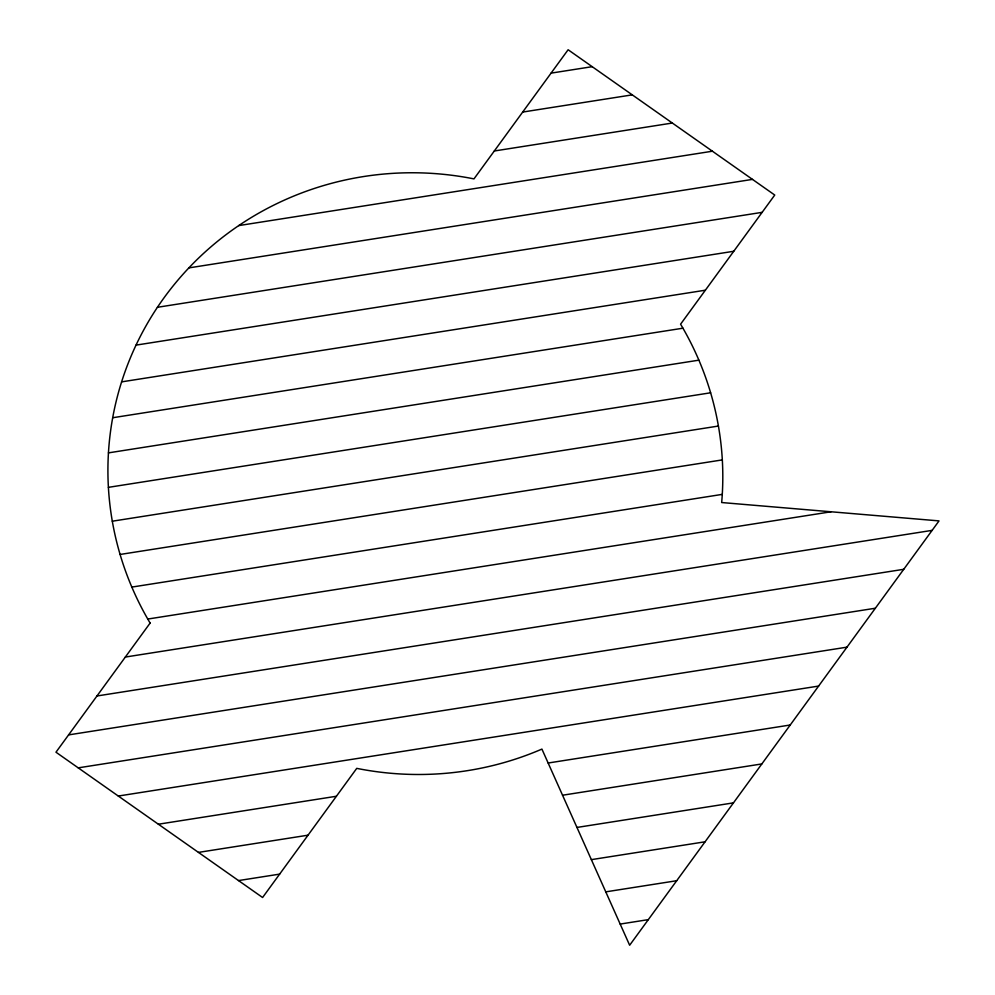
<?xml version="1.0" encoding="UTF-8"?>
<svg xmlns="http://www.w3.org/2000/svg" width="995" height="995" viewBox="0 0 995 995"><rect width="100%" height="100%" fill="white"/><g stroke="black" fill="none" stroke-linecap="round" stroke-linejoin="round"><path stroke-width="1.49" d="M551.068 73.132L592.187 66.677M522.698 112.062L632.273 94.861M494.316 150.991L672.346 123.032M238.725 225.591L712.42 151.215M188.863 267.891L752.494 179.386M157.409 307.293L762.133 212.345M136.016 345.128L733.75 251.275M121.601 381.869L705.368 290.204M112.684 417.738L682.943 328.201M108.443 452.874L698.888 360.165M108.393 487.351L710.629 392.789M112.298 521.206L718.415 426.047M120.084 554.464L722.32 459.901M131.825 587.087L722.27 494.378M147.77 619.052L831.024 511.778M125.358 657.048L932.128 530.372M96.975 695.978L903.746 569.302M68.593 734.895L875.364 608.231M78.219 767.854L846.981 647.16M118.293 796.037L818.599 686.077M158.367 824.221L336.409 796.261M548.145 763.016L790.217 725.007M198.453 852.392L308.027 835.191M562.548 795.229L761.834 763.936M238.526 880.575L279.645 874.12M576.951 827.442L733.452 802.865M591.366 859.643L705.069 841.795M605.768 891.856L676.687 880.724M620.171 924.069L648.305 919.641M150.121 623.069L55.969 752.208L262.593 897.502L356.745 768.364A307.803 300.502 12.8 0 0 541.914 749.086L629.648 945.25L939.031 520.895L721.673 502.537A307.803 300.502 12.8 0 0 680.592 324.183L774.744 195.045L568.12 49.75L473.968 178.889A307.803 300.502 12.8 0 0 164.461 297.207A307.803 300.502 12.8 0 0 150.121 623.069"/></g></svg>
